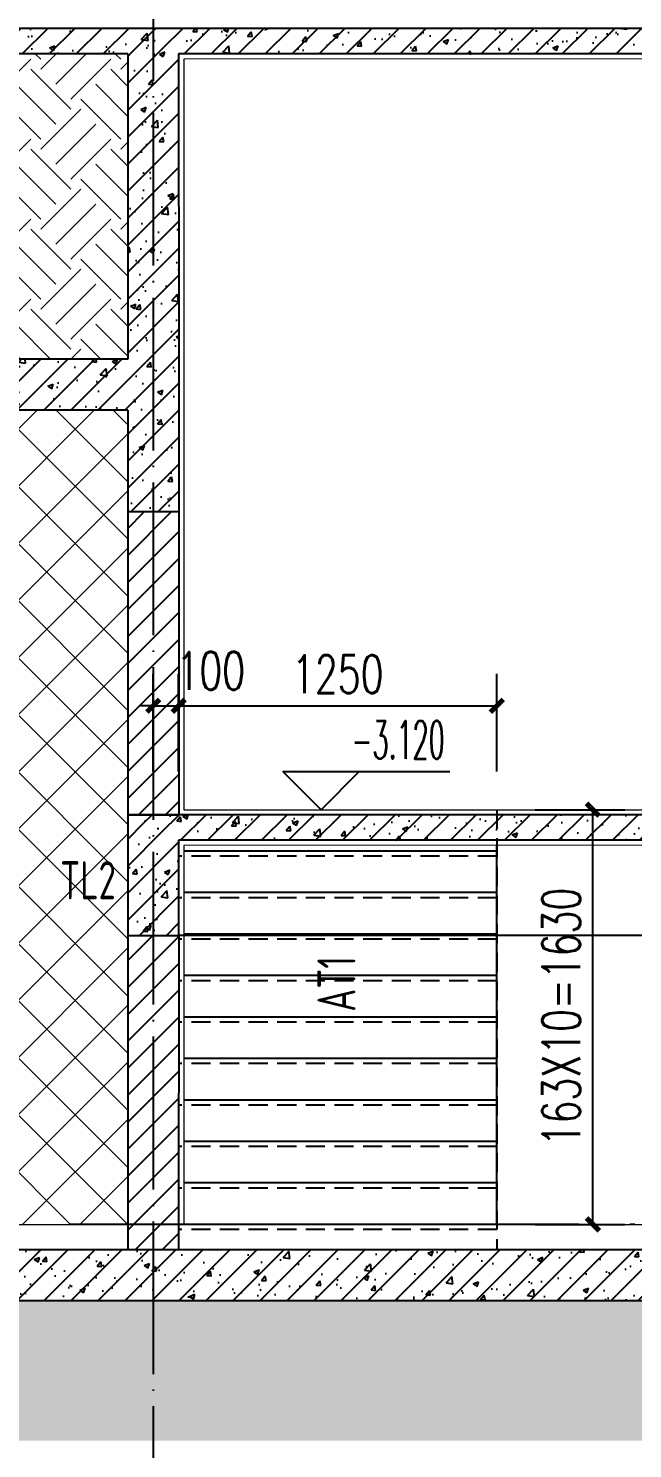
# Model space of a CAD drawing. Extents: x 393367 to 3005760, y 4998 to 826018.
# Drawn here: x 2820818 to 2823191, y 560499 to 566080 of the extents above; entities that cross this region are included whole.
import ezdxf

# ---------------------------------------------------------------- set-up
doc = ezdxf.new("R2010")
doc.units = 0
doc.header["$LTSCALE"] = 1000
doc.linetypes.add('DOTE', pattern=[2.42, 2, -0.2, 0.02, -0.2])
doc.linetypes.add('HIDDEN', pattern=[0.375, 0.25, -0.125])
doc.layers.get('0').update_dxf_attribs({"linetype": 'CONTINUOUS'})
doc.layers.get('Defpoints').update_dxf_attribs({"linetype": 'CONTINUOUS'})
for name, color, linetype in [('DIM_ELEV', 3, 'CONTINUOUS'), ('DOTE', 8, 'DOTE'), ('PUB_HATCH', 8, 'CONTINUOUS'), ('PUB_TEXT', 7, 'CONTINUOUS'), ('STAIR', 2, 'CONTINUOUS'), ('TEXT', 7, 'CONTINUOUS'), ('WALL', 130, 'CONTINUOUS'), ('尺寸标注', 86, 'CONTINUOUS'), ('看线', 251, 'CONTINUOUS')]:
    doc.layers.add(name, color=color, linetype=linetype)
doc.layers.add('内粉刷', color=37, linetype='CONTINUOUS', lineweight=9)
doc.layers.add('填充', color=251, linetype='CONTINUOUS', lineweight=5)
doc.styles.add('_TCH_DIM', font='simplex.shx', dxfattribs={"width": 0.65, "bigfont": 'gbcbig.shx'})
doc.styles.add('_TCH_DIM_T3', font='SIMPLEX', dxfattribs={"width": 0.705882, "bigfont": 'GBCBIG'})
doc.styles.add('TSSD_Rein', font='Tssdeng.shx', dxfattribs={"width": 0.7, "bigfont": 'hztxt.shx'})
doc.dimstyles.new('_TCH_ARCH&&50', dxfattribs={"dimtxt": 148.75, "dimasz": 50, "dimexe": 125, "dimexo": 150, "dimgap": 50, "dimtad": 1, "dimdec": 0, "dimzin": 0, "dimdsep": 46, "dimtxsty": '_TCH_DIM_T3', "dimblk": 'ARCHTICK', "dimcen": 0.09, "dimclrt": 4, "dimazin": 2, "dimtfac": 1, "dimtdec": 0, "dimtix": 1, "dimtmove": 2, "dimatfit": 3, "dimfxl": 1, "dimtolj": 1, "dimtzin": 0, "dimarcsym": 0})
pattern_1 = [(45, (2410820.16, 602438.364), (-53.033009, 53.033009), []), (50, (2410820.16, 602438.36), (215.178055, -18.82564), [22.5, -247.5]), (355, (2410820.16, 602438.36), (-41.6254, 225.65764), [18, -198]), (100.4514, (2410838.1, 602436.8), (173.55281, 206.83186), [19.12206, -210.34263]), (46.1842, (2410820.16, 602498.36), (320.17231, -49.6557), [33.75, -371.25]), (96.6356, (2410846.84, 602494.23), (280.3988, 292.23536), [28.68309, -315.5139]), (351.1842, (2410820.16, 602498.36), (280.39858, 292.23558), [27, -297]), (21, (2410850.16, 602483.36), (179.072116, -120.78567), [22.5, -247.5]), (326, (2410850.16, 602483.36), (72.9946, 217.54501), [18, -198]), (71.4514, (2410865.08, 602473.3), (252.06679, 96.75915), [19.12206, -210.34263]), (37.5, (2410820.16, 602438.364), (3.647957, 99.868156), [0, -195.6, 0, -201, 0, -198.75]), (7.5, (2410820.16, 602438.36), (78.92086, 118.323514), [0, -114.6, 0, -191.1, 0, -75.75]), (327.5, (2410753.26, 602438.364), (160.146731, -6.766462), [0, -75, 0, -234, 0, -310.5]), (317.5, (2410723.26, 602438.36), (174.95585, 30.031495), [0, -97.5, 0, -155.4, 0, -220.5])]
pattern_2 = [(45, (2410820.16, 602492.22), (-53.03303, 53.03303), [])]

# ---------------------------------------------------------------- blocks, each defined once
blk = doc.blocks.new('_ArchTick')
at = {"color": 0, "linetype": 'ByBlock', "const_width": 0.4}
blk.add_lwpolyline([(-0.5, -0.5), (0.5, 0.5)], dxfattribs=at)
blk = doc.blocks.new('*D2319')
at = {"layer": 'Defpoints', "color": 0, "transparency": 16777216}
for p in [(2822657.9, 563417.9), (2821407.9, 563009.6), (2822657.9, 563009.6)]:
    blk.add_point(p, dxfattribs=at)
at = {"layer": '尺寸标注', "color": 0, "lineweight": -2, "transparency": 16777216}
for p, q in [((2821407.9, 563159.6), (2821407.9, 563542.9)), ((2822657.9, 563159.6), (2822657.9, 563542.9)), ((2821407.9, 563417.9), (2822657.9, 563417.9))]:
    blk.add_line(p, q, dxfattribs=at)
at = {"layer": '尺寸标注', "color": 0, "lineweight": -2, "transparency": 16777216, "xscale": 50, "yscale": 50, "zscale": 50, "rotation": 180}
blk.add_blockref('_ArchTick', (2821407.9, 563417.9), dxfattribs=at)
at = {"layer": '尺寸标注', "color": 0, "lineweight": -2, "transparency": 16777216, "xscale": 50, "yscale": 50, "zscale": 50}
blk.add_blockref('_ArchTick', (2822657.9, 563417.9), dxfattribs=at)
at = {"layer": '尺寸标注', "color": 4, "transparency": 16777216, "insert": (2822032.9, 563542.2), "char_height": 148.75, "attachment_point": 5, "style": '_TCH_DIM_T3'}
blk.add_mtext('\\A1;1250', dxfattribs=at)
blk = doc.blocks.new('*D2320')
at = {"layer": 'Defpoints', "color": 0, "transparency": 16777216}
for p in [(2821407.9, 563417.9), (2821307.9, 563009.6), (2821407.9, 563009.6)]:
    blk.add_point(p, dxfattribs=at)
at = {"layer": '尺寸标注', "color": 0, "lineweight": -2, "transparency": 16777216}
for p, q in [((2821307.9, 563159.6), (2821307.9, 563542.9)), ((2821407.9, 563159.6), (2821407.9, 563542.9)), ((2821307.9, 563417.9), (2821257.9, 563417.9)), ((2821307.9, 563417.9), (2821407.9, 563417.9)), ((2821407.9, 563417.9), (2821457.9, 563417.9))]:
    blk.add_line(p, q, dxfattribs=at)
at = {"layer": '尺寸标注', "color": 0, "lineweight": -2, "transparency": 16777216, "xscale": 50, "yscale": 50, "zscale": 50}
blk.add_blockref('_ArchTick', (2821307.9, 563417.9), dxfattribs=at)
at = {"layer": '尺寸标注', "color": 0, "lineweight": -2, "transparency": 16777216, "xscale": 50, "yscale": 50, "zscale": 50, "rotation": 180}
blk.add_blockref('_ArchTick', (2821407.9, 563417.9), dxfattribs=at)
at = {"layer": '尺寸标注', "color": 4, "transparency": 16777216, "insert": (2821534.1, 563555.4), "char_height": 148.75, "attachment_point": 5, "style": '_TCH_DIM_T3'}
blk.add_mtext('\\A1;100', dxfattribs=at)
blk = doc.blocks.new('*D2321')
at = {"layer": 'Defpoints', "color": 0, "transparency": 16777216}
for p in [(2822657.9, 563009.6), (2823035.2, 563009.6), (2822657.9, 561379.6)]:
    blk.add_point(p, dxfattribs=at)
at = {"layer": '尺寸标注', "color": 0, "lineweight": -2, "transparency": 16777216}
for p, q in [((2822807.9, 563009.6), (2823160.2, 563009.6)), ((2823035.2, 561379.6), (2823035.2, 563009.6)), ((2822807.9, 561379.6), (2823160.2, 561379.6))]:
    blk.add_line(p, q, dxfattribs=at)
at = {"layer": '尺寸标注', "color": 0, "lineweight": -2, "transparency": 16777216, "xscale": 50, "yscale": 50, "zscale": 50}
for p, rotation in [((2823035.2, 563009.6), 90), ((2823035.2, 561379.6), 270)]:
    blk.add_blockref('_ArchTick', p, dxfattribs=dict(at, rotation=rotation))
at = {"layer": '尺寸标注', "color": 4, "transparency": 16777216, "insert": (2822910.8, 562194.6), "char_height": 148.75, "attachment_point": 5, "rotation": 90, "style": '_TCH_DIM_T3'}
blk.add_mtext('\\A1;163X10=1630', dxfattribs=at)

msp = doc.modelspace()

# ---------------------------------------------------------------- hatches: boundary and pattern name
at = {"layer": 'PUB_HATCH'}
h = msp.add_hatch(dxfattribs=at)
h.set_pattern_fill('钢筋混凝土', color=256, scale=30, style=0)
h.set_pattern_definition(pattern_1)
h.paths.add_polyline_path([(2821308.35079, 566013.10908), (2821309.20673, 566079.77575), (2818707.9167, 566079.77575), (2818907.9167, 565979.77575), (2821207.92282, 565979.77575)])
h = msp.add_hatch(dxfattribs=at)
h.set_pattern_fill('钢筋混凝土', color=256, scale=30, style=0)
h.set_pattern_definition(pattern_1)
h.paths.add_polyline_path([(2824108.28141, 566013.10908), (2824109.14164, 566079.77575), (2821309.20673, 566079.77575), (2821308.35079, 566013.10908), (2821407.92282, 565979.77575), (2824007.8513, 565979.77575)])
h = msp.add_hatch(dxfattribs=at)
h.set_pattern_fill('钢筋混凝土', color=256, scale=30, style=0)
h.set_pattern_definition(pattern_1)
h.paths.add_polyline_path([(2821308.35079, 566013.10908), (2821207.92282, 565979.77575), (2821208.00017, 564779.57234), (2821274.67113, 564712.90782), (2821408.00017, 564779.57878), (2821407.92282, 565979.77575)])
h = msp.add_hatch(dxfattribs=at)
h.set_pattern_fill('钢筋混凝土', color=256, scale=30, style=0)
h.set_pattern_definition(pattern_1)
h.paths.add_polyline_path([(2821274.67113, 564712.90782), (2821208.00017, 564779.57234), (2818807.9167, 564779.57234), (2818807.9167, 564646.239), (2818907.9167, 564579.57234), (2821208.01306, 564579.57234)])
h = msp.add_hatch(dxfattribs=at)
h.set_pattern_fill('钢筋混凝土', color=256, scale=30, style=0)
h.set_pattern_definition(pattern_1)
h.paths.add_polyline_path([(2821274.67113, 564712.90782), (2821208.01306, 564579.57234), (2821208.03883, 564179.64795), (2821408.03883, 564179.66084), (2821408.00017, 564779.57878)])
h = msp.add_hatch(dxfattribs=at)
h.set_pattern_fill('普通砖', color=256, scale=30, style=0)
h.set_pattern_definition(pattern_2)
h.paths.add_polyline_path([(2821408.03883, 564179.65301), (2821208.03883, 564179.65579), (2821208.02229, 562989.57487), (2821408.02229, 562989.57346)])
h = msp.add_hatch(dxfattribs=at)
h.set_pattern_fill('钢筋混凝土', color=256, scale=30, style=0)
h.set_pattern_definition(pattern_1)
h.paths.add_polyline_path([(2824008.00453, 562889.57346), (2824207.85141, 562989.57346), (2821207.90454, 562989.57346), (2821407.90704, 562889.57346)])
h = msp.add_hatch(dxfattribs=at)
h.set_pattern_fill('钢筋混凝土', color=256, scale=30, style=0)
h.set_pattern_definition(pattern_1)
h.paths.add_polyline_path([(2821407.90704, 562889.57346), (2821207.90454, 562989.57346), (2821207.91639, 562514.37099), (2821407.91639, 562514.37597)])
h = msp.add_hatch(dxfattribs=at)
h.set_pattern_fill('普通砖', color=256, scale=30, style=0)
h.set_pattern_definition(pattern_2)
h.paths.add_polyline_path([(2821408.02229, 562989.58242), (2821208.02229, 562989.59288), (2821208.02229, 562989.58248), (2821408.02229, 562989.57209)])
h = msp.add_hatch(dxfattribs=at)
h.set_pattern_fill('普通砖', color=256, scale=30, style=0)
h.set_pattern_definition(pattern_2)
h.paths.add_polyline_path([(2821208.02229, 562989.57816), (2821408.02229, 562989.56879), (2821408.02229, 562989.58299), (2821208.02229, 562989.59236)])
h = msp.add_hatch(dxfattribs=at)
h.set_pattern_fill('普通砖', color=256, scale=30, style=0)
h.set_pattern_definition(pattern_2)
h.paths.add_polyline_path([(2821407.99874, 562514.36933), (2821207.99874, 562514.38267), (2821207.91639, 561279.57234), (2821407.91639, 561279.57234)])
h = msp.add_hatch(dxfattribs=at)
h.set_pattern_fill('钢筋混凝土', color=256, scale=30, style=0)
h.set_pattern_definition(pattern_1)
h.paths.add_polyline_path([(2821307.91639, 561079.57234), (2821307.91639, 561279.57234), (2817251.31822, 561279.57234), (2817251.31822, 561079.57234)])
h = msp.add_hatch(dxfattribs=at)
h.set_pattern_fill('钢筋混凝土', color=256, scale=30, style=0)
h.set_pattern_definition(pattern_1)
h.paths.add_polyline_path([(2824107.85601, 561079.57234), (2824107.85601, 561279.57234), (2821307.91639, 561279.57234), (2821307.91639, 561079.57234)])
at = {"layer": '填充'}
h = msp.add_hatch(dxfattribs=at)
h.set_pattern_fill('EARTH', color=250, scale=70, angle=45, style=0)
h.set_pattern_definition([(45, (2021381.6, 179515.31), (0, 314.308964), [222.25, -222.25]), (45, (2021322.67, 179574.24), (0, 314.308964), [222.25, -222.25]), (45, (2021263.74, 179633.18), (0, 314.308964), [222.25, -222.25]), (135, (2021263.74, 179672.47), (-314.308964, 0), [222.25, -222.25]), (135, (2021322.67, 179731.4), (-314.308964, 0), [222.25, -222.25]), (135, (2021381.6, 179790.33), (-314.308964, 0), [222.25, -222.25])])
edge = h.paths.add_edge_path()
edge.add_line((2817251.70588, 565979.56085), (2817250.93057, 564779.57234))
edge.add_line((2817251.31822, 564779.57234), (2821207.9615, 564782.06911))
edge.add_line((2821207.9615, 564782.06911), (2821207.9615, 565977.27252))
edge.add_line((2821207.9615, 565977.27252), (2817251.31822, 565979.56085))
h = msp.add_hatch(dxfattribs=at)
h.set_pattern_fill('ANSI37', color=196, scale=100, style=0)
h.set_pattern_definition([(45, (2829307.92, 571239.61), (-112.2532, 112.2532), []), (135, (2829307.92, 571239.61), (-112.2532, -112.2532), [])])
h.paths.add_polyline_path([(2817251.31822, 564579.57234), (2817251.31822, 561379.57234), (2821207.91322, 561379.3548), (2821207.91322, 564579.5682), (2818907.9167, 564579.57234)])
h = msp.add_hatch(dxfattribs=at)
h.set_pattern_fill('EARTH', color=250, scale=50, angle=45, style=0)
h.set_pattern_definition([(45, (2665612.83, 698163.64), (0, 224.5064), [158.75, -158.75]), (45, (2665570.74, 698205.74), (0, 224.5064), [158.75, -158.75]), (45, (2665528.64, 698247.83), (0, 224.5064), [158.75, -158.75]), (135, (2665528.64, 698275.9), (-224.5064, 0), [158.75, -158.75]), (135, (2665570.74, 698317.99), (-224.5064, 0), [158.75, -158.75]), (135, (2665612.83, 698360.09), (-224.5064, 0), [158.75, -158.75])])
h.paths.add_polyline_path([(2832380.10058, 560529.67416), (2832380.10058, 561079.92606), (2817201.25282, 561079.92605), (2817201.25282, 560529.67415)])

# ---------------------------------------------------------------- linework, layer by layer
at = {"layer": 'DIM_ELEV', "color": 6}
for p, q in [((2821967.51958, 563009.57689), (2821817.51958, 563159.57689)), ((2821817.51958, 563159.57689), (2822473.51958, 563159.57689)), ((2821967.51958, 563009.57689), (2822117.51958, 563159.57689))]:
    msp.add_line(p, q, dxfattribs=at)
at = {"layer": 'DOTE', "linetype": 'DOTE', "ltscale": 0.3}
msp.add_line((2821307.91639, 570829.60446), (2821307.91639, 560416.0579), dxfattribs=at)
at = {"layer": 'DOTE', "linetype": 'DOTE'}
msp.add_line((2832660.10058, 561379.57234), (2816933.31958, 561379.57234), dxfattribs=at)
at = {"layer": 'STAIR', "linetype": 'HIDDEN', "ltscale": 0.3}
for points in [[(2822657.85143, 563009.57233), (2822657.85143, 561279.57234)], [(2822657.85143, 562826.57233), (2821407.85143, 562826.57233)], [(2822657.85143, 562663.57234), (2821407.85143, 562663.57234)], [(2822657.85143, 562500.57234), (2821407.85143, 562500.57234)], [(2822657.85143, 562337.57234), (2821407.85143, 562337.57234)], [(2822657.85143, 562174.57234), (2821407.85143, 562174.57234)], [(2822657.85143, 562011.57234), (2821407.85143, 562011.57234)], [(2822657.85143, 561848.57234), (2821407.85143, 561848.57234)], [(2822657.85143, 561685.57234), (2821407.85143, 561685.57234)], [(2822657.85143, 561522.57234), (2821407.85143, 561522.57234)], [(2822657.85143, 561359.57234), (2821407.85143, 561359.57234)]]:
    msp.add_lwpolyline(points, dxfattribs=at)
at = {"layer": 'TEXT', "color": 230}
msp.add_line((2824007.84633, 562514.66728), (2821407.91638, 562514.60248), dxfattribs=at)
at = {"layer": 'WALL'}
for p, q in [((2821309.20673, 566079.77575), (2818707.9167, 566079.77575)), ((2824109.14164, 566079.77575), (2821309.20673, 566079.77575)), ((2821207.92282, 565979.77575), (2818907.9167, 565979.77575)), ((2821207.92282, 565979.77575), (2821208.00017, 564779.57234)), ((2821407.92282, 565979.77575), (2821408.00017, 564779.57878)), ((2824007.8513, 565979.77575), (2821407.92282, 565979.77575)), ((2821208.00017, 564779.57234), (2818807.9167, 564779.57234)), ((2821408.00017, 564779.57878), (2821408.03883, 564179.66084)), ((2821208.01306, 564579.57234), (2818907.9167, 564579.57234)), ((2821208.01306, 564579.57234), (2821208.03883, 564179.64795)), ((2821208.03883, 564179.65579), (2821208.02229, 562989.57487)), ((2821408.03883, 564179.66084), (2821208.03883, 564179.64795)), ((2821408.03883, 564179.65301), (2821408.02229, 562989.57346)), ((2824207.85141, 562989.57346), (2821207.90454, 562989.57346)), ((2821207.90454, 562989.57346), (2821207.91639, 562514.37099)), ((2821208.02229, 562989.59288), (2821208.02229, 562989.58248)), ((2821208.02229, 562989.57816), (2821208.02229, 562989.59236)), ((2821408.02229, 562989.57209), (2821208.02229, 562989.58248)), ((2821208.02229, 562989.57487), (2821408.02229, 562989.56879)), ((2821408.02229, 562989.56879), (2821408.02229, 562989.58299)), ((2821408.02229, 562989.58242), (2821408.02229, 562989.57209)), ((2824008.00453, 562889.57346), (2821407.90704, 562889.57346)), ((2821407.90704, 562889.57346), (2821407.91639, 562514.37597)), ((2821207.99874, 562514.38267), (2821207.91639, 561279.57234)), ((2821407.91639, 562514.37597), (2821207.91639, 562514.37099)), ((2821407.91639, 562514.37597), (2821407.99874, 562514.36933)), ((2821407.99874, 562514.36933), (2821407.91639, 561279.57234)), ((2821307.91639, 561279.57234), (2817251.31822, 561279.57234)), ((2824107.85601, 561279.57234), (2821307.91639, 561279.57234)), ((2821307.91639, 561079.57234), (2817251.31822, 561079.57234)), ((2824107.85601, 561079.57234), (2821307.91639, 561079.57234))]:
    msp.add_line(p, q, dxfattribs=at)
at = {"layer": '内粉刷'}
for p, q in [((2821427.94324, 563009.57234), (2824207.79872, 563009.57234)), ((2817251.31822, 561379.57234), (2821207.85143, 561379.57234)), ((2821427.94324, 561379.57234), (2823987.8513, 561379.57234))]:
    msp.add_line(p, q, dxfattribs=at)
for points in [[(2824062.79872, 565089.57222), (2823987.8513, 565089.57222), (2823987.8513, 565959.76948), (2821427.94324, 565958.99858), (2821427.94365, 563009.58649)], [(2823987.8513, 561379.57234), (2823987.8513, 562869.56719), (2821427.94324, 562868.79629), (2821427.94324, 561379.57234)]]:
    msp.add_lwpolyline(points, dxfattribs=at)
at = {"layer": '看线', "color": 32}
msp.add_line((2822657.85143, 561379.57234), (2822657.85143, 562869.16667), dxfattribs=at)
for points in [[(2822657.85143, 562846.57233), (2821427.94324, 562846.57233)], [(2822657.85143, 562683.57234), (2821427.94324, 562683.57234)], [(2822657.85143, 562520.57234), (2821427.94324, 562520.57234)], [(2822657.85143, 562357.57234), (2821427.94324, 562357.57234)], [(2822657.85143, 562194.57234), (2821427.94324, 562194.57234)], [(2822657.85143, 562031.57234), (2821427.94324, 562031.57234)], [(2822657.85143, 561868.57234), (2821427.94324, 561868.57234)], [(2822657.85143, 561705.57234), (2821427.94324, 561705.57234)], [(2822657.85143, 561542.57234), (2821427.94324, 561542.57234)], [(2822657.85143, 561379.57234), (2821427.94324, 561379.57234)]]:
    msp.add_lwpolyline(points, dxfattribs=at)

# ---------------------------------------------------------------- texts
at = {"layer": 'PUB_TEXT', "color": 6, "style": '_TCH_DIM', "width": 0.494118}
msp.add_text('-3.120', height=148.75, dxfattribs=at).set_placement((2822087.51958, 563209.62689))
at = {"layer": 'TEXT', "color": 230, "style": 'TSSD_Rein', "width": 0.7}
msp.add_text('TL2', height=150, dxfattribs=at).set_placement((2820942.2979, 562657.23208))
msp.add_text('AT1', height=150, rotation=90, dxfattribs=at).set_placement((2822102.79398, 562215.69584))

# ---------------------------------------------------------------- dimensions: what is measured, and where the dimension line sits
at = {"layer": '尺寸标注', "color": 106}
dim = msp.add_linear_dim(base=(2821407.85214, 563417.85345), p1=(2821307.91639, 563009.57233), p2=(2821407.85214, 563009.57233), angle=0, dimstyle='_TCH_ARCH&&50', dxfattribs=at)
dim.commit()
dim.dimension.update_dxf_attribs({"geometry": '*D2320', "text_midpoint": (2821534.06247, 563555.35345), "dimtype": 161})
dim = msp.add_aligned_dim(p1=(2821407.85214, 563009.57233), p2=(2822657.85143, 563009.57233), distance=408.28112, dimstyle='_TCH_ARCH&&50', dxfattribs=at)
dim.commit()
dim.dimension.update_dxf_attribs({"geometry": '*D2319', "text_midpoint": (2822032.85179, 563542.22845)})
dim = msp.add_aligned_dim(p1=(2822657.85143, 561379.57234), p2=(2822657.85143, 563009.57234), distance=-377.31378, text='163X10=1630', dimstyle='_TCH_ARCH&&50', dxfattribs=at)
dim.commit()
dim.dimension.update_dxf_attribs({"geometry": '*D2321', "text_midpoint": (2822910.79021, 562194.57234)})

doc.saveas('drawing.dxf')
